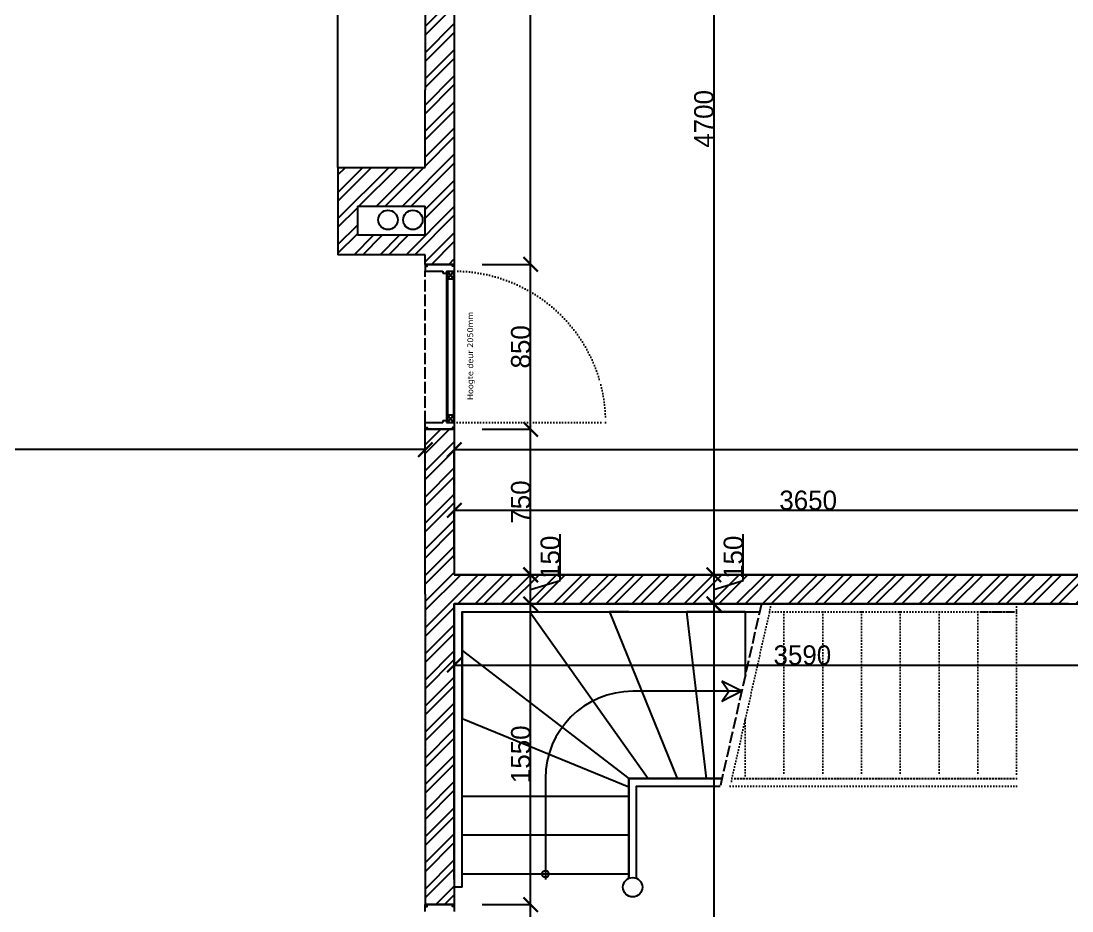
# Model space of a CAD drawing. Header units: millimetres. Extents: x -153917 to -31303, y -39726 to 31262.
# Drawn here: x -77386 to -71966, y 18339 to 22926 of the extents above; entities that cross this region are included whole.
import ezdxf

# ---------------------------------------------------------------- set-up
doc = ezdxf.new("R2010")
doc.units = ezdxf.units.MM
doc.header["$LTSCALE"] = 5
doc.linetypes.add('ACAD_ISO02W100', pattern=[15, 12, -3])
doc.linetypes.add('ACAD_ISO07W100', pattern=[3, 0, -3])
for name, color, linetype in [('Bemating', 1, 'Continuous'), ('Deuren', 8, 'Continuous'), ('invulling muren', 252, 'Continuous'), ('muren', 7, 'Continuous'), ('Tekst', 7, 'Continuous'), ('trap', 8, 'Continuous')]:
    doc.layers.add(name, color=color, linetype=linetype)
doc.styles.add('Geneva', font='')
doc.styles.get('Geneva').set_extended_font_data('Geneva')
doc.dimstyles.new('ISO-25', dxfattribs={"dimtxt": 100, "dimasz": 25, "dimexe": 1.25, "dimexo": 0.625, "dimtad": 1, "dimtxsty": 'Standard', "dimblk": 'ARCHTICK', "dimcen": 2.5, "dimse1": 1, "dimse2": 1, "dimadec": 0, "dimazin": 0, "dimtfac": 1, "dimtmove": 0, "dimatfit": 3, "dimfxl": 1, "dimarcsym": 0})

# ---------------------------------------------------------------- blocks, each defined once
blk = doc.blocks.new('_ArchTick')
at = {"color": 0, "linetype": 'ByBlock', "const_width": 0.15}
blk.add_lwpolyline([(-0.5, -0.5), (0.5, 0.5)], dxfattribs=at)
blk = doc.blocks.new('*D361')
at = {"layer": 'Bemating', "color": 0, "lineweight": -2, "transparency": 16777216}
for p, q in [((-80401.8, 12398.2), (-80401.8, 12147)), ((-63201.8, 12398.2), (-63201.8, 12147)), ((-80401.8, 12148.2), (-63201.8, 12148.2))]:
    blk.add_line(p, q, dxfattribs=at)
at = {"layer": 'Defpoints', "color": 0, "transparency": 16777216}
for p in [(-80401.8, 23637.8), (-63201.8, 20357.8), (-63201.8, 12148.2)]:
    blk.add_point(p, dxfattribs=at)
at = {"layer": 'Bemating', "color": 0, "lineweight": -2, "transparency": 16777216, "xscale": 75, "yscale": 75, "zscale": 75, "rotation": 180}
blk.add_blockref('_ArchTick', (-80401.8, 12148.2), dxfattribs=at)
at = {"layer": 'Bemating', "color": 0, "lineweight": -2, "transparency": 16777216, "xscale": 75, "yscale": 75, "zscale": 75}
blk.add_blockref('_ArchTick', (-63201.8, 12148.2), dxfattribs=at)
at = {"layer": 'Bemating', "color": 0, "transparency": 16777216, "insert": (-71801.8, 12198.9), "char_height": 100, "attachment_point": 5, "style": 'Geneva'}
blk.add_mtext('17200', dxfattribs=at)
blk = doc.blocks.new('*D372')
at = {"layer": 'Bemating', "color": 0, "lineweight": -2, "transparency": 16777216}
for p, q in [((-74605.9, 20042.5), (-74605.9, 20281.8)), ((-75008.1, 20071.8), (-74756.8, 20071.8)), ((-74758.1, 19921.8), (-74758.1, 20071.8)), ((-74758.1, 19996.8), (-74605.9, 20042.5)), ((-75008.1, 19921.8), (-74756.8, 19921.8))]:
    blk.add_line(p, q, dxfattribs=at)
at = {"layer": 'Defpoints', "color": 0, "transparency": 16777216}
for p in [(-75301.8, 20071.8), (-74758.1, 20071.8), (-75151.8, 19921.8)]:
    blk.add_point(p, dxfattribs=at)
at = {"layer": 'Bemating', "color": 0, "lineweight": -2, "transparency": 16777216, "xscale": 75, "yscale": 75, "zscale": 75}
for p, rotation in [((-74758.1, 20071.8), 90), ((-74758.1, 19921.8), 270)]:
    blk.add_blockref('_ArchTick', p, dxfattribs=dict(at, rotation=rotation))
at = {"layer": 'Bemating', "color": 0, "transparency": 16777216, "insert": (-74656.5, 20162.1), "char_height": 100, "attachment_point": 5, "rotation": 90, "style": 'Geneva'}
blk.add_mtext('150', dxfattribs=at)
blk = doc.blocks.new('*D483')
at = {"layer": 'Bemating', "color": 0, "lineweight": -2, "transparency": 16777216}
for p, q in [((-74063.5, 24771.8), (-73812.3, 24771.8)), ((-73813.5, 24771.8), (-73813.5, 20071.8)), ((-74063.5, 20071.8), (-73812.3, 20071.8))]:
    blk.add_line(p, q, dxfattribs=at)
at = {"layer": 'Defpoints', "color": 0, "transparency": 16777216}
for p in [(-75151.8, 24771.8), (-75151.8, 20071.8), (-73813.5, 20071.8)]:
    blk.add_point(p, dxfattribs=at)
at = {"layer": 'Bemating', "color": 0, "lineweight": -2, "transparency": 16777216, "xscale": 75, "yscale": 75, "zscale": 75}
for p, rotation in [((-73813.5, 24771.8), 90), ((-73813.5, 20071.8), 270)]:
    blk.add_blockref('_ArchTick', p, dxfattribs=dict(at, rotation=rotation))
at = {"layer": 'Bemating', "color": 0, "transparency": 16777216, "insert": (-73864.2, 22421.8), "char_height": 100, "attachment_point": 5, "rotation": 90, "style": 'Geneva'}
blk.add_mtext('4700', dxfattribs=at)
blk = doc.blocks.new('*D484')
at = {"layer": 'Bemating', "color": 0, "lineweight": -2, "transparency": 16777216}
for p, q in [((-73661.4, 20042.5), (-73661.4, 20281.8)), ((-74063.5, 20071.8), (-73812.3, 20071.8)), ((-73813.5, 20071.8), (-73813.5, 19921.8)), ((-73813.5, 19996.8), (-73661.4, 20042.5)), ((-74063.5, 19921.8), (-73812.3, 19921.8))]:
    blk.add_line(p, q, dxfattribs=at)
at = {"layer": 'Defpoints', "color": 0, "transparency": 16777216}
for p in [(-75151.8, 20071.8), (-75151.8, 19921.8), (-73813.5, 19921.8)]:
    blk.add_point(p, dxfattribs=at)
at = {"layer": 'Bemating', "color": 0, "lineweight": -2, "transparency": 16777216, "xscale": 75, "yscale": 75, "zscale": 75}
for p, rotation in [((-73813.5, 20071.8), 90), ((-73813.5, 19921.8), 270)]:
    blk.add_blockref('_ArchTick', p, dxfattribs=dict(at, rotation=rotation))
at = {"layer": 'Bemating', "color": 0, "transparency": 16777216, "insert": (-73712, 20162.1), "char_height": 100, "attachment_point": 5, "rotation": 90, "style": 'Geneva'}
blk.add_mtext('150', dxfattribs=at)
blk = doc.blocks.new('*D485')
at = {"layer": 'Bemating', "color": 0, "lineweight": -2, "transparency": 16777216}
for p, q in [((-74063.5, 19921.8), (-73812.3, 19921.8)), ((-73813.5, 19921.8), (-73813.5, 16371.8)), ((-74063.5, 16371.8), (-73812.3, 16371.8))]:
    blk.add_line(p, q, dxfattribs=at)
at = {"layer": 'Defpoints', "color": 0, "transparency": 16777216}
for p in [(-75151.8, 19921.8), (-75151.8, 16371.8), (-73813.5, 16371.8)]:
    blk.add_point(p, dxfattribs=at)
at = {"layer": 'Bemating', "color": 0, "lineweight": -2, "transparency": 16777216, "xscale": 75, "yscale": 75, "zscale": 75}
for p, rotation in [((-73813.5, 19921.8), 90), ((-73813.5, 16371.8), 270)]:
    blk.add_blockref('_ArchTick', p, dxfattribs=dict(at, rotation=rotation))
at = {"layer": 'Bemating', "color": 0, "transparency": 16777216, "insert": (-73864.2, 18146.8), "char_height": 100, "attachment_point": 5, "rotation": 90, "style": 'Geneva'}
blk.add_mtext('3550', dxfattribs=at)
blk = doc.blocks.new('*D487')
at = {"layer": 'Bemating', "color": 0, "lineweight": -2, "transparency": 16777216}
for p, q in [((-75008.1, 18371.8), (-74756.8, 18371.8)), ((-74758.1, 16621.8), (-74758.1, 18371.8)), ((-75008.1, 16621.8), (-74756.8, 16621.8))]:
    blk.add_line(p, q, dxfattribs=at)
at = {"layer": 'Defpoints', "color": 0, "transparency": 16777216}
for p in [(-75226.8, 18371.8), (-74758.1, 18371.8), (-75151.8, 16621.8)]:
    blk.add_point(p, dxfattribs=at)
at = {"layer": 'Bemating', "color": 0, "lineweight": -2, "transparency": 16777216, "xscale": 75, "yscale": 75, "zscale": 75}
for p, rotation in [((-74758.1, 18371.8), 90), ((-74758.1, 16621.8), 270)]:
    blk.add_blockref('_ArchTick', p, dxfattribs=dict(at, rotation=rotation))
at = {"layer": 'Bemating', "color": 0, "transparency": 16777216, "insert": (-74808.7, 17496.8), "char_height": 100, "attachment_point": 5, "rotation": 90, "style": 'Geneva'}
blk.add_mtext('1750', dxfattribs=at)
blk = doc.blocks.new('*D488')
at = {"layer": 'Bemating', "color": 0, "lineweight": -2, "transparency": 16777216}
for p, q in [((-75008.1, 19921.8), (-74756.8, 19921.8)), ((-74758.1, 18371.8), (-74758.1, 19921.8)), ((-75008.1, 18371.8), (-74756.8, 18371.8))]:
    blk.add_line(p, q, dxfattribs=at)
at = {"layer": 'Defpoints', "color": 0, "transparency": 16777216}
for p in [(-75151.8, 19921.8), (-74758.1, 19921.8), (-75226.8, 18371.8)]:
    blk.add_point(p, dxfattribs=at)
at = {"layer": 'Bemating', "color": 0, "lineweight": -2, "transparency": 16777216, "xscale": 75, "yscale": 75, "zscale": 75}
for p, rotation in [((-74758.1, 19921.8), 90), ((-74758.1, 18371.8), 270)]:
    blk.add_blockref('_ArchTick', p, dxfattribs=dict(at, rotation=rotation))
at = {"layer": 'Bemating', "color": 0, "transparency": 16777216, "insert": (-74808.7, 19146.8), "char_height": 100, "attachment_point": 5, "rotation": 90, "style": 'Geneva'}
blk.add_mtext('1550', dxfattribs=at)
blk = doc.blocks.new('*D489')
at = {"layer": 'Bemating', "color": 0, "lineweight": -2, "transparency": 16777216}
for p, q in [((-75008.1, 20821.8), (-74756.8, 20821.8)), ((-74758.1, 20071.8), (-74758.1, 20821.8)), ((-75008.1, 20071.8), (-74756.8, 20071.8))]:
    blk.add_line(p, q, dxfattribs=at)
at = {"layer": 'Defpoints', "color": 0, "transparency": 16777216}
for p in [(-75221.8, 20821.8), (-74758.1, 20821.8), (-75301.8, 20071.8)]:
    blk.add_point(p, dxfattribs=at)
at = {"layer": 'Bemating', "color": 0, "lineweight": -2, "transparency": 16777216, "xscale": 75, "yscale": 75, "zscale": 75}
for p, rotation in [((-74758.1, 20821.8), 90), ((-74758.1, 20071.8), 270)]:
    blk.add_blockref('_ArchTick', p, dxfattribs=dict(at, rotation=rotation))
at = {"layer": 'Bemating', "color": 0, "transparency": 16777216, "insert": (-74808.7, 20446.8), "char_height": 100, "attachment_point": 5, "rotation": 90, "style": 'Geneva'}
blk.add_mtext('750', dxfattribs=at)
blk = doc.blocks.new('*D490')
at = {"layer": 'Bemating', "color": 0, "lineweight": -2, "transparency": 16777216}
for p, q in [((-75008.1, 21671.8), (-74756.8, 21671.8)), ((-74758.1, 20821.8), (-74758.1, 21671.8)), ((-75008.1, 20821.8), (-74756.8, 20821.8))]:
    blk.add_line(p, q, dxfattribs=at)
at = {"layer": 'Defpoints', "color": 0, "transparency": 16777216}
for p in [(-75226.8, 21671.8), (-74758.1, 21671.8), (-75221.8, 20821.8)]:
    blk.add_point(p, dxfattribs=at)
at = {"layer": 'Bemating', "color": 0, "lineweight": -2, "transparency": 16777216, "xscale": 75, "yscale": 75, "zscale": 75}
for p, rotation in [((-74758.1, 21671.8), 90), ((-74758.1, 20821.8), 270)]:
    blk.add_blockref('_ArchTick', p, dxfattribs=dict(at, rotation=rotation))
at = {"layer": 'Bemating', "color": 0, "transparency": 16777216, "insert": (-74808.7, 21246.8), "char_height": 100, "attachment_point": 5, "rotation": 90, "style": 'Geneva'}
blk.add_mtext('850', dxfattribs=at)
blk = doc.blocks.new('*D491')
at = {"layer": 'Bemating', "color": 0, "lineweight": -2, "transparency": 16777216}
for p, q in [((-75008.1, 24771.8), (-74756.8, 24771.8)), ((-74758.1, 21671.8), (-74758.1, 24771.8)), ((-75008.1, 21671.8), (-74756.8, 21671.8))]:
    blk.add_line(p, q, dxfattribs=at)
at = {"layer": 'Defpoints', "color": 0, "transparency": 16777216}
for p in [(-75151.8, 24771.8), (-74758.1, 24771.8), (-75226.8, 21671.8)]:
    blk.add_point(p, dxfattribs=at)
at = {"layer": 'Bemating', "color": 0, "lineweight": -2, "transparency": 16777216, "xscale": 75, "yscale": 75, "zscale": 75}
for p, rotation in [((-74758.1, 24771.8), 90), ((-74758.1, 21671.8), 270)]:
    blk.add_blockref('_ArchTick', p, dxfattribs=dict(at, rotation=rotation))
at = {"layer": 'Bemating', "color": 0, "transparency": 16777216, "insert": (-74808.7, 23221.8), "char_height": 100, "attachment_point": 5, "rotation": 90, "style": 'Geneva'}
blk.add_mtext('3100', dxfattribs=at)
blk = doc.blocks.new('*D492')
at = {"layer": 'Bemating', "color": 0, "lineweight": -2, "transparency": 16777216}
for p, q in [((-75151.8, 20154.6), (-75151.8, 20405.9)), ((-75151.8, 20404.6), (-71501.8, 20404.6)), ((-71501.8, 20154.6), (-71501.8, 20405.9))]:
    blk.add_line(p, q, dxfattribs=at)
at = {"layer": 'Defpoints', "color": 0, "transparency": 16777216}
for p in [(-71501.8, 20404.6), (-75151.8, 20071.8), (-71501.8, 20107.7)]:
    blk.add_point(p, dxfattribs=at)
at = {"layer": 'Bemating', "color": 0, "lineweight": -2, "transparency": 16777216, "xscale": 75, "yscale": 75, "zscale": 75, "rotation": 180}
blk.add_blockref('_ArchTick', (-75151.8, 20404.6), dxfattribs=at)
at = {"layer": 'Bemating', "color": 0, "lineweight": -2, "transparency": 16777216, "xscale": 75, "yscale": 75, "zscale": 75}
blk.add_blockref('_ArchTick', (-71501.8, 20404.6), dxfattribs=at)
at = {"layer": 'Bemating', "color": 0, "transparency": 16777216, "insert": (-73326.8, 20455.3), "char_height": 100, "attachment_point": 5, "style": 'Geneva'}
blk.add_mtext('3650', dxfattribs=at)
blk = doc.blocks.new('*D493')
at = {"layer": 'Bemating', "color": 0, "lineweight": -2, "transparency": 16777216}
for p, q in [((-75151.8, 20466.9), (-75151.8, 20718.1)), ((-75151.8, 20716.9), (-67701.8, 20716.9)), ((-67701.8, 20466.9), (-67701.8, 20718.1))]:
    blk.add_line(p, q, dxfattribs=at)
at = {"layer": 'Defpoints', "color": 0, "transparency": 16777216}
for p in [(-67701.8, 20716.9), (-75151.8, 20071.8), (-67701.8, 19271.8)]:
    blk.add_point(p, dxfattribs=at)
at = {"layer": 'Bemating', "color": 0, "lineweight": -2, "transparency": 16777216, "xscale": 75, "yscale": 75, "zscale": 75, "rotation": 180}
blk.add_blockref('_ArchTick', (-75151.8, 20716.9), dxfattribs=at)
at = {"layer": 'Bemating', "color": 0, "lineweight": -2, "transparency": 16777216, "xscale": 75, "yscale": 75, "zscale": 75}
blk.add_blockref('_ArchTick', (-67701.8, 20716.9), dxfattribs=at)
at = {"layer": 'Bemating', "color": 0, "transparency": 16777216, "insert": (-71426.8, 20767.5), "char_height": 100, "attachment_point": 5, "style": 'Geneva'}
blk.add_mtext('7450', dxfattribs=at)
blk = doc.blocks.new('*D496')
at = {"layer": 'Bemating', "color": 0, "lineweight": -2, "transparency": 16777216}
for p, q in [((-80101.8, 20966.9), (-80101.8, 20715.6)), ((-75301.8, 20716.9), (-80101.8, 20716.9)), ((-75301.8, 20466.9), (-75301.8, 20718.1))]:
    blk.add_line(p, q, dxfattribs=at)
at = {"layer": 'Defpoints', "color": 0, "transparency": 16777216}
for p in [(-80101.8, 21611.8), (-80101.8, 20716.9), (-75301.8, 20071.8)]:
    blk.add_point(p, dxfattribs=at)
at = {"layer": 'Bemating', "color": 0, "lineweight": -2, "transparency": 16777216, "xscale": 75, "yscale": 75, "zscale": 75, "rotation": 180}
blk.add_blockref('_ArchTick', (-80101.8, 20716.9), dxfattribs=at)
at = {"layer": 'Bemating', "color": 0, "lineweight": -2, "transparency": 16777216, "xscale": 75, "yscale": 75, "zscale": 75}
blk.add_blockref('_ArchTick', (-75301.8, 20716.9), dxfattribs=at)
at = {"layer": 'Bemating', "color": 0, "transparency": 16777216, "insert": (-77701.8, 20767.5), "char_height": 100, "attachment_point": 5, "style": 'Geneva'}
blk.add_mtext('4800', dxfattribs=at)
blk = doc.blocks.new('*D502')
at = {"layer": 'Bemating', "color": 0, "lineweight": -2, "transparency": 16777216}
for p, q in [((-75151.8, 19857), (-75151.8, 19605.7)), ((-71561.8, 19857), (-71561.8, 19605.7)), ((-75151.8, 19607), (-71561.8, 19607))]:
    blk.add_line(p, q, dxfattribs=at)
at = {"layer": 'Defpoints', "color": 0, "transparency": 16777216}
for p in [(-75151.8, 19921.8), (-71561.8, 19921.8), (-71561.8, 19607)]:
    blk.add_point(p, dxfattribs=at)
at = {"layer": 'Bemating', "color": 0, "lineweight": -2, "transparency": 16777216, "xscale": 75, "yscale": 75, "zscale": 75, "rotation": 180}
blk.add_blockref('_ArchTick', (-75151.8, 19607), dxfattribs=at)
at = {"layer": 'Bemating', "color": 0, "lineweight": -2, "transparency": 16777216, "xscale": 75, "yscale": 75, "zscale": 75}
blk.add_blockref('_ArchTick', (-71561.8, 19607), dxfattribs=at)
at = {"layer": 'Bemating', "color": 0, "transparency": 16777216, "insert": (-73356.8, 19657.6), "char_height": 100, "attachment_point": 5, "style": 'Geneva'}
blk.add_mtext('3590', dxfattribs=at)

msp = doc.modelspace()

# ---------------------------------------------------------------- hatches: boundary and pattern name
at = {"layer": 'invulling muren'}
h = msp.add_hatch(dxfattribs=at)
h.set_pattern_fill('ANSI32', color=256, scale=10)
h.paths.add_polyline_path([(-66931.814, 28121.817), (-68951.814, 28121.817), (-68951.814, 27501.817), (-68801.814, 27501.817), (-68801.814, 27531.817), (-68801.814, 27971.817), (-66931.814, 27971.817)])
h.paths.add_polyline_path([(-63351.814, 28121.817), (-65371.814, 28121.817), (-65371.814, 27971.817), (-63501.814, 27971.817), (-63501.814, 27309.317), (-63501.814, 26001.817), (-63351.814, 26001.817), (-63351.814, 27309.317)])
h.paths.add_polyline_path([(-67401.814, 22871.817), (-63501.814, 22871.817), (-63501.814, 22401.817), (-63351.814, 22401.817), (-63351.814, 25041.817), (-63501.814, 25041.817), (-63501.814, 24771.817), (-63501.814, 23787.817), (-63501.814, 23021.817), (-67401.814, 23021.817), (-67551.814, 23021.817), (-67551.814, 23523.949), (-67709.811, 23681.947), (-67716.882, 23674.875), (-67815.877, 23575.881), (-67701.814, 23461.817), (-67701.814, 19271.817), (-69651.814, 19271.817), (-69651.814, 19261.817), (-69651.814, 19121.817), (-67701.814, 19121.817), (-67701.814, 18371.817), (-67691.814, 18371.817), (-67401.814, 18371.817)])
h.paths.add_polyline_path([(-68801.814, 26041.817), (-68951.814, 26041.817), (-68951.814, 24921.817), (-69761.814, 24921.817), (-69761.814, 24771.817), (-69731.814, 24771.817), (-69011.814, 24771.817), (-68897.75, 24657.754), (-68890.679, 24664.825), (-68791.684, 24763.82), (-68801.814, 24773.949)])
h.paths.add_polyline_path([(-71421.814, 24921.817), (-72761.814, 24921.817), (-72761.814, 24771.817), (-72731.814, 24771.817), (-72371.814, 24771.817), (-71421.814, 24771.817)])
h.paths.add_polyline_path([(-74221.814, 24921.817), (-75941.814, 24921.817), (-75941.814, 24981.817), (-76091.814, 24981.817), (-76091.814, 24771.817), (-75301.814, 24771.817), (-75301.814, 23521.817), (-75301.814, 23071.817), (-75301.814, 22571.817), (-75301.814, 22171.817), (-75751.814, 22171.817), (-75751.814, 21721.817), (-75301.814, 21721.817), (-75301.814, 21671.817), (-75291.814, 21671.817), (-75151.814, 21671.817), (-75151.814, 22471.817), (-75151.814, 24771.817), (-74221.814, 24771.817)])
h.paths.add_polyline_path([(-75301.814, 21971.817), (-75301.814, 21821.817), (-75651.814, 21821.817), (-75651.814, 21971.817)], flags=16)
h.paths.add_polyline_path([(-75315.634, 21901.086, -1), (-75415.634, 21901.086, -1)], flags=0)
h.paths.add_polyline_path([(-75443.869, 21901.086, -1), (-75543.869, 21901.086, -1)], flags=0)
h.paths.add_polyline_path([(-79311.814, 24981.817), (-79461.814, 24981.817), (-79461.814, 24921.817), (-80251.814, 24921.817), (-80251.814, 23787.817), (-80251.814, 22701.817), (-80101.814, 22701.817), (-80101.814, 22731.817), (-80101.814, 23787.817), (-80101.814, 24771.817), (-79311.814, 24771.817)])
h.paths.add_polyline_path([(-80101.814, 21611.817), (-80101.814, 21641.817), (-80251.814, 21641.817), (-80251.814, 19491.817), (-80101.814, 19491.817), (-80101.814, 20671.817)])
h.paths.add_polyline_path([(-80101.814, 18431.817), (-80251.814, 18431.817), (-80251.814, 16221.817), (-79331.814, 16221.817), (-79331.814, 16371.817), (-79361.814, 16371.817), (-80101.814, 16371.817), (-80101.814, 17459.817)])
h.paths.add_polyline_path([(-77231.814, 16371.817), (-77871.814, 16371.817), (-77871.814, 16221.817), (-77231.814, 16221.817)])
h.paths.add_polyline_path([(-73831.814, 16371.817), (-74101.814, 16371.817), (-75151.814, 16371.817), (-75151.814, 16621.817), (-75161.814, 16621.817), (-75301.814, 16621.817), (-75301.814, 16371.817), (-75771.814, 16371.817), (-75771.814, 16221.817), (-73831.814, 16221.817)])
h.paths.add_polyline_path([(-75151.814, 20821.817), (-75161.814, 20821.817), (-75301.814, 20821.817), (-75301.814, 20071.817), (-75301.814, 19971.817), (-75301.814, 18371.817), (-75291.814, 18371.817), (-75151.814, 18371.817), (-75151.814, 19921.817), (-72251.814, 19921.817), (-71561.814, 19921.817), (-71432.334, 19792.338), (-71425.263, 19799.409), (-71326.268, 19898.404), (-71499.682, 20071.817), (-75151.814, 20071.817)])
h.paths.add_polyline_path([(-70551.814, 19121.817), (-70501.814, 19121.817), (-70501.814, 19131.817), (-70501.814, 19271.817), (-70699.682, 19271.817), (-70725.227, 19297.363), (-70732.298, 19290.292), (-70831.293, 19191.297), (-70701.814, 19061.817), (-70701.814, 17971.817), (-70751.814, 17971.817), (-70751.814, 17871.817), (-70701.814, 17871.817), (-70701.814, 16371.817), (-71701.814, 16371.817), (-71701.814, 17871.817), (-71601.814, 17871.817), (-71601.814, 17971.817), (-71801.814, 17971.817), (-71801.814, 16371.817), (-71971.814, 16371.817), (-71971.814, 16221.817), (-71411.814, 16221.817), (-71351.814, 16221.817), (-71351.814, 13421.817), (-70031.814, 13421.817), (-70031.814, 13571.817), (-70061.814, 13571.817), (-71201.814, 13571.817), (-71201.814, 16221.817), (-70551.814, 16221.817)])
h.paths.add_polyline_path([(-67401.814, 17459.817), (-67401.814, 17521.817), (-67411.814, 17521.817), (-67701.814, 17521.817), (-67701.814, 13571.817), (-68571.814, 13571.817), (-68571.814, 13421.817), (-67551.814, 13421.817), (-67551.814, 16721.817), (-67491.814, 16721.817), (-66991.814, 16721.817), (-66991.814, 16871.817), (-67401.814, 16871.817)])
h.paths.add_polyline_path([(-63351.814, 17534.317), (-63351.814, 21341.817), (-63501.814, 21341.817), (-63501.814, 21311.817), (-63501.814, 20511.817), (-63501.814, 20207.817), (-63501.814, 17521.817), (-63501.814, 16871.817), (-63811.814, 16871.817), (-63811.814, 16721.817), (-63351.814, 16721.817)])

# ---------------------------------------------------------------- linework, layer by layer
at = {"layer": 'Deuren'}
for p, q in [((-75301.814, 21671.817), (-75301.814, 21636.817)), ((-75301.814, 21636.817), (-75211.814, 21636.817)), ((-75291.814, 21671.817), (-75151.814, 21671.817)), ((-75211.814, 21636.817), (-75211.814, 21626.817)), ((-75211.814, 21626.817), (-75191.814, 21626.817)), ((-75191.814, 21636.817), (-75191.814, 20856.817)), ((-75191.814, 21636.817), (-75151.814, 21636.817)), ((-75186.814, 21636.817), (-75186.814, 20856.817)), ((-75186.814, 21636.817), (-75156.814, 21596.817)), ((-75186.814, 21596.817), (-75156.814, 21636.817)), ((-75156.814, 21636.817), (-75156.814, 20856.817)), ((-75151.814, 21671.817), (-75151.814, 21636.817)), ((-75151.814, 21636.817), (-75151.814, 20856.817)), ((-75186.814, 21596.817), (-75156.814, 21596.817)), ((-75186.814, 20896.817), (-75156.814, 20896.817)), ((-75186.814, 20896.817), (-75156.814, 20856.817)), ((-75186.814, 20856.817), (-75156.814, 20896.817)), ((-75301.814, 20856.817), (-75211.814, 20856.817)), ((-75301.814, 20821.817), (-75301.814, 20856.817)), ((-75291.814, 20821.817), (-75151.814, 20821.817)), ((-75211.814, 20866.817), (-75191.814, 20866.817)), ((-75211.814, 20866.817), (-75211.814, 20856.817)), ((-75191.814, 20856.817), (-75151.814, 20856.817)), ((-75151.814, 20856.817), (-75151.814, 20821.817)), ((-75161.814, 18371.817), (-75301.814, 18371.817)), ((-75301.814, 18336.817), (-75301.814, 18371.817)), ((-75151.814, 18371.817), (-75151.814, 18336.817))]:
    msp.add_line(p, q, dxfattribs=at)
at = {"layer": 'Deuren', "linetype": 'ACAD_ISO02W100'}
msp.add_line((-75301.814, 20856.817), (-75301.814, 21636.817), dxfattribs=at)
at = {"layer": 'Deuren', "linetype": 'ACAD_ISO07W100'}
msp.add_line((-75151.814, 20856.817), (-74371.814, 20856.817), dxfattribs=at)
at = {"layer": 'Deuren'}
for points in [[(-75301.814, 21671.817), (-75301.814, 21661.817), (-75291.814, 21661.817), (-75291.814, 21671.817)], [(-75151.814, 21671.817), (-75151.814, 21661.817), (-75161.814, 21661.817), (-75161.814, 21671.817)], [(-75301.814, 20821.817), (-75301.814, 20831.817), (-75291.814, 20831.817), (-75291.814, 20821.817)], [(-75151.814, 20821.817), (-75151.814, 20831.817), (-75161.814, 20831.817), (-75161.814, 20821.817)], [(-75301.814, 18371.817), (-75301.814, 18361.817), (-75291.814, 18361.817), (-75291.814, 18371.817)], [(-75151.814, 18371.817), (-75151.814, 18361.817), (-75161.814, 18361.817), (-75161.814, 18371.817)]]:
    msp.add_lwpolyline(points, close=True, dxfattribs=at)
at = {"layer": 'Deuren', "linetype": 'ACAD_ISO07W100'}
msp.add_arc((-75151.814, 20856.817), 780, 0, 90, dxfattribs=at)
at = {"layer": 'invulling muren'}
msp.add_line((-75751.814, 22171.817), (-75751.814, 21721.817), dxfattribs=at)
for centre in [(-75493.869, 21901.086), (-75365.634, 21901.086)]:
    msp.add_circle(centre, 50, dxfattribs=at)
at = {"layer": 'muren'}
for p, q in [((-75151.814, 24771.817), (-75151.814, 22471.817)), ((-75751.814, 22171.817), (-75751.814, 23071.817)), ((-75301.814, 23071.817), (-75301.814, 22571.817)), ((-75301.814, 22171.817), (-75301.814, 22571.817)), ((-75151.814, 22571.817), (-75151.814, 22471.817)), ((-75151.814, 22471.817), (-75151.814, 21671.817)), ((-75151.814, 22371.817), (-75151.814, 21671.817)), ((-75751.814, 22171.817), (-75751.814, 21971.817)), ((-75751.814, 22171.817), (-75301.814, 22171.817)), ((-75651.814, 21971.817), (-75301.814, 21971.817)), ((-75651.814, 21971.817), (-75651.814, 21821.817)), ((-75301.814, 21821.817), (-75301.814, 21971.817)), ((-75301.814, 21821.817), (-75651.814, 21821.817)), ((-75301.814, 21721.817), (-75751.814, 21721.817)), ((-75301.814, 21671.817), (-75301.814, 21721.817)), ((-75301.814, 21671.817), (-75301.814, 21721.817)), ((-75301.814, 21671.817), (-75151.814, 21671.817)), ((-75151.814, 21671.817), (-75301.814, 21671.817)), ((-75151.814, 21671.817), (-75291.814, 21671.817)), ((-75291.814, 21671.817), (-75151.814, 21671.817)), ((-75291.814, 21671.817), (-75151.814, 21671.817)), ((-75301.814, 20071.817), (-75301.814, 20821.817)), ((-75301.814, 20821.817), (-75151.814, 20821.817)), ((-75151.814, 20821.817), (-75301.814, 20821.817)), ((-75151.814, 20821.817), (-75291.814, 20821.817)), ((-75291.814, 20821.817), (-75151.814, 20821.817)), ((-75291.814, 20821.817), (-75151.814, 20821.817)), ((-75151.814, 20821.817), (-75151.814, 20071.817)), ((-75301.814, 19971.817), (-75301.814, 20071.817)), ((-71651.814, 20071.817), (-75151.814, 20071.817)), ((-75151.814, 20071.817), (-71499.682, 20071.817)), ((-75301.814, 19971.817), (-75301.814, 18371.817)), ((-75151.814, 19921.817), (-75151.814, 18501.817)), ((-71984.814, 19921.817), (-75151.814, 19921.817)), ((-75151.814, 19921.817), (-71651.814, 19921.817)), ((-75151.814, 19921.817), (-75151.814, 18371.817)), ((-75151.814, 19921.817), (-74792.455, 19921.817)), ((-75151.814, 19921.817), (-71561.814, 19921.817)), ((-75151.814, 18371.817), (-75301.814, 18371.817)), ((-75151.814, 18371.817), (-75301.814, 18371.817)), ((-75301.814, 18371.817), (-75151.814, 18371.817)), ((-75301.814, 18371.817), (-75161.814, 18371.817)), ((-75161.814, 18371.817), (-75301.814, 18371.817)), ((-75161.814, 18371.817), (-75301.814, 18371.817))]:
    msp.add_line(p, q, dxfattribs=at)
at = {"layer": 'trap', "linetype": 'ACAD_ISO02W100'}
msp.add_line((-73568.314, 19921.817), (-73780.29, 18981.817), dxfattribs=at)
at = {"layer": 'trap', "linetype": 'ACAD_ISO07W100'}
for p, q in [((-73517.058, 19921.817), (-73729.034, 18981.817)), ((-72251.814, 19921.817), (-72251.814, 19021.817)), ((-73451.814, 19881.817), (-73451.814, 19021.817)), ((-73251.814, 19881.817), (-73251.814, 19021.817)), ((-73051.814, 19881.817), (-73051.814, 19021.817)), ((-72851.814, 19881.817), (-72851.814, 19021.817)), ((-72651.814, 19881.817), (-72651.814, 19021.817)), ((-72251.814, 19881.817), (-72451.814, 19881.817)), ((-72451.814, 19881.817), (-72451.814, 19021.817)), ((-73651.814, 19324.249), (-73651.814, 19021.817)), ((-72251.814, 19021.817), (-73720.014, 19021.817)), ((-73720.014, 19021.817), (-73651.814, 19021.817)), ((-72251.814, 18981.817), (-72291.814, 18981.817))]:
    msp.add_line(p, q, dxfattribs=at)
at = {"layer": 'trap'}
for p, q in [((-75111.814, 19881.817), (-75111.814, 19681.817)), ((-75111.814, 19881.817), (-74861.814, 19881.817)), ((-74861.814, 19881.817), (-74761.814, 19881.817)), ((-74761.814, 19881.817), (-74151.814, 19021.817)), ((-74251.814, 19881.817), (-74351.814, 19881.817)), ((-73851.814, 19021.817), (-73951.814, 19881.817)), ((-73851.814, 19881.817), (-73901.814, 19881.817)), ((-73651.814, 19881.817), (-73651.814, 19551.54)), ((-75111.814, 19681.817), (-74251.814, 19021.817)), ((-75111.814, 19681.817), (-75111.814, 19331.817)), ((-73669.792, 19471.817), (-73771.317, 19524.311)), ((-73771.317, 19524.311), (-73736.348, 19471.817)), ((-73669.792, 19471.817), (-74231.814, 19471.817)), ((-73669.792, 19471.817), (-73771.317, 19419.324)), ((-73771.317, 19419.324), (-73736.348, 19471.817)), ((-75111.814, 19331.817), (-74251.814, 18979.767)), ((-74681.814, 19021.817), (-74681.814, 18501.817)), ((-73771.27, 19021.817), (-74251.814, 19021.817)), ((-74251.814, 19021.817), (-74251.814, 18507.643)), ((-74251.814, 19021.817), (-74151.814, 19021.817)), ((-74251.814, 18979.767), (-74251.814, 18879.767)), ((-74051.814, 19021.817), (-73901.814, 19021.817)), ((-74051.814, 19021.817), (-73771.27, 19021.817)), ((-74051.814, 19021.817), (-74001.814, 19021.817)), ((-74251.814, 18929.767), (-75111.814, 18929.767)), ((-74251.814, 18729.767), (-75111.814, 18729.767)), ((-74251.814, 18529.767), (-75111.814, 18529.767)), ((-75111.814, 18461.817), (-75151.814, 18461.817))]:
    msp.add_line(p, q, dxfattribs=at)
for points in [[(-75151.814, 18501.817), (-75151.814, 19921.817), (-72251.814, 19921.817)], [(-75111.814, 18461.817), (-75111.814, 19881.817), (-73577.334, 19881.817)], [(-74351.814, 19881.817), (-74001.814, 19021.817)], [(-73651.814, 19881.817), (-73901.814, 19881.817), (-73951.814, 19881.817)], [(-74251.814, 18507.643), (-74251.814, 19021.817), (-73771.27, 19021.817)], [(-74211.814, 18507.643), (-74211.814, 18981.817), (-73780.29, 18981.817)]]:
    msp.add_lwpolyline(points, dxfattribs=at)
at = {"layer": 'trap', "linetype": 'ACAD_ISO07W100'}
for points in [[(-73526.078, 19881.817), (-72251.814, 19881.817)], [(-73729.034, 18981.817), (-72251.814, 18981.817)], [(-73720.014, 19021.817), (-72251.814, 19021.817)]]:
    msp.add_lwpolyline(points, dxfattribs=at)
at = {"layer": 'trap'}
for centre, radius in [((-74681.814, 18529.767), 18), ((-74231.814, 18461.817), 50)]:
    msp.add_circle(centre, radius, dxfattribs=at)
msp.add_arc((-74231.814, 19021.817), 450, 90, 180, dxfattribs=at)

# ---------------------------------------------------------------- texts
at = {"layer": 'Tekst', "insert": (-75046.028, 20972.628), "char_height": 30, "attachment_point": 7, "rotation": 90}
msp.add_mtext_dynamic_manual_height_columns('{\\fVerdana|b0|i0|c0|p34;Hoogte deur 2050mm}', width=513.71165, gutter_width=12.5, heights=[0], dxfattribs=at)

# ---------------------------------------------------------------- dimensions: what is measured, and where the dimension line sits
at = {"layer": 'Bemating'}
for base, p1, p2, override, picture, middle in [((-74758.088, 24771.817), (-75226.814, 21671.817), (-75151.814, 24771.817), {"dimasz": 75, "dimtxsty": 'Geneva', "dimse1": 0, "dimse2": 0, "dimtmove": 1, "dimfxl": 250, "dimfxlon": 1}, '*D491', (-74808.713, 23221.817)), ((-73813.539, 20071.817), (-75151.814, 24771.817), (-75151.814, 20071.817), {"dimasz": 75, "dimtxsty": 'Geneva', "dimse1": 0, "dimse2": 0, "dimfxl": 250, "dimfxlon": 1}, '*D483', (-73864.164, 22421.817)), ((-74758.088, 21671.817), (-75221.814, 20821.817), (-75226.814, 21671.817), {"dimasz": 75, "dimtxsty": 'Geneva', "dimse1": 0, "dimse2": 0, "dimtmove": 1, "dimfxl": 250, "dimfxlon": 1}, '*D490', (-74808.713, 21246.817)), ((-74758.088, 20821.817), (-75301.814, 20071.817), (-75221.814, 20821.817), {"dimasz": 75, "dimtxsty": 'Geneva', "dimse1": 0, "dimse2": 0, "dimtmove": 1, "dimfxl": 250, "dimfxlon": 1}, '*D489', (-74808.713, 20446.817)), ((-74758.088, 20071.817), (-75151.814, 19921.817), (-75301.814, 20071.817), {"dimasz": 75, "dimtxsty": 'Geneva', "dimse1": 0, "dimse2": 0, "dimtmove": 1, "dimfxl": 250, "dimfxlon": 1}, '*D372', (-74656.525, 20043.098)), ((-73813.539, 19921.817), (-75151.814, 20071.817), (-75151.814, 19921.817), {"dimasz": 75, "dimtxsty": 'Geneva', "dimse1": 0, "dimse2": 0, "dimtmove": 1, "dimfxl": 250, "dimfxlon": 1}, '*D484', (-73711.976, 20043.098)), ((-74758.088, 19921.817), (-75226.814, 18371.817), (-75151.814, 19921.817), {"dimasz": 75, "dimtxsty": 'Geneva', "dimse1": 0, "dimse2": 0, "dimtmove": 1, "dimfxl": 250, "dimfxlon": 1}, '*D488', (-74808.713, 19146.817)), ((-73813.539, 16371.817), (-75151.814, 19921.817), (-75151.814, 16371.817), {"dimasz": 75, "dimtxsty": 'Geneva', "dimse1": 0, "dimse2": 0, "dimtmove": 1, "dimfxl": 250, "dimfxlon": 1}, '*D485', (-73864.164, 18146.817)), ((-74758.088, 18371.817), (-75151.814, 16621.817), (-75226.814, 18371.817), {"dimasz": 75, "dimtxsty": 'Geneva', "dimse1": 0, "dimse2": 0, "dimtmove": 1, "dimfxl": 250, "dimfxlon": 1}, '*D487', (-74808.713, 17496.817))]:
    dim = msp.add_linear_dim(base=base, p1=p1, p2=p2, angle=90, dimstyle='ISO-25', override=override, dxfattribs=at)
    dim.commit()
    dim.dimension.update_dxf_attribs({"geometry": picture, "text_midpoint": middle})
for base, p1, p2, override, picture, middle in [((-63201.814, 12148.238), (-80401.814, 23637.817), (-63201.814, 20357.817), {"dimasz": 75, "dimtxsty": 'Geneva', "dimse1": 0, "dimse2": 0, "dimfxl": 250, "dimfxlon": 1}, '*D361', (-71801.814, 12198.863)), ((-80101.814, 20716.853), (-75301.814, 20071.817), (-80101.814, 21611.817), {"dimasz": 75, "dimtxsty": 'Geneva', "dimse1": 0, "dimse2": 0, "dimtmove": 1, "dimfxl": 250, "dimfxlon": 1}, '*D496', (-77701.814, 20767.478)), ((-67701.814, 20716.853), (-75151.814, 20071.817), (-67701.814, 19271.817), {"dimasz": 75, "dimtxsty": 'Geneva', "dimse1": 0, "dimse2": 0, "dimfxl": 250, "dimfxlon": 1}, '*D493', (-71426.814, 20767.478)), ((-71501.814, 20404.631), (-75151.814, 20071.817), (-71501.814, 20107.711), {"dimasz": 75, "dimtxsty": 'Geneva', "dimse1": 0, "dimse2": 0, "dimfxl": 250, "dimfxlon": 1}, '*D492', (-73326.814, 20455.256)), ((-71561.814, 19606.995), (-75151.814, 19921.817), (-71561.814, 19921.817), {"dimasz": 75, "dimtxsty": 'Geneva', "dimse1": 0, "dimse2": 0, "dimfxl": 250, "dimfxlon": 1}, '*D502', (-73356.814, 19657.62))]:
    dim = msp.add_linear_dim(base=base, p1=p1, p2=p2, dimstyle='ISO-25', override=override, dxfattribs=at)
    dim.commit()
    dim.dimension.update_dxf_attribs({"geometry": picture, "text_midpoint": middle})

doc.saveas('drawing.dxf')
